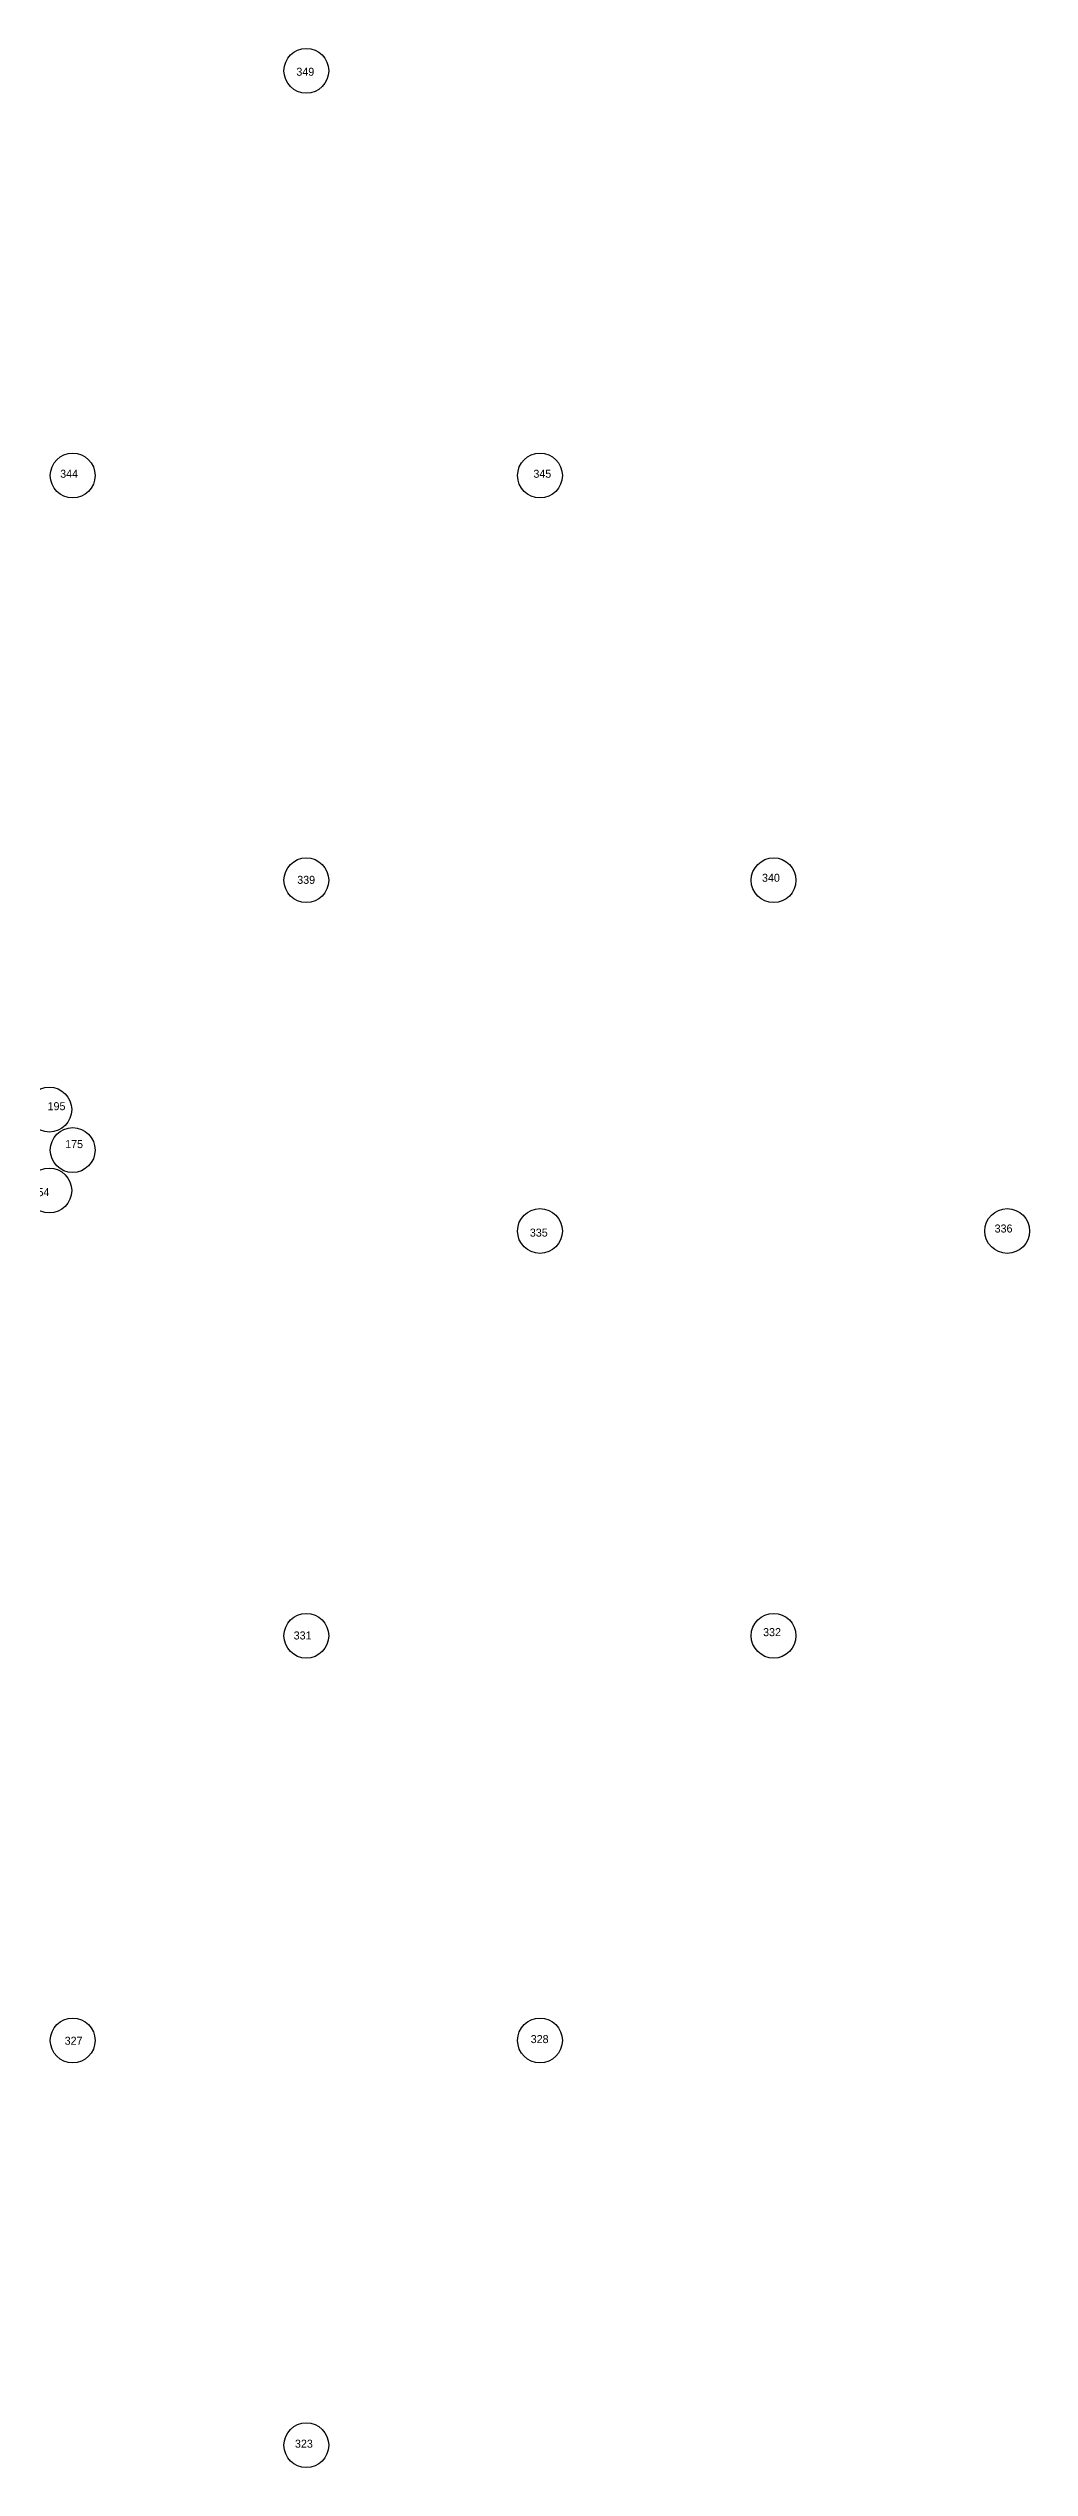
# Model space of a CAD drawing. Header units: millimetres. Extents: x 540537 to 541427, y 6600773 to 6601537.
# Drawn here: x 541120 to 541427, y 6600781 to 6601537 of the extents above; entities that cross this region are included whole.
import ezdxf

# ---------------------------------------------------------------- set-up
doc = ezdxf.new("R2010")
doc.units = ezdxf.units.MM
doc.layers.add('antNumbers', color=7, linetype='Continuous', transparency=0.6)
for name, color, linetype in [('ao_antennas_outriggers', 7, 'Continuous'), ('n_zoneCyan', 4, 'Continuous'), ('n_zoneGreen', 3, 'Continuous')]:
    doc.layers.add(name, color=color, linetype=linetype)

msp = doc.modelspace()

# ---------------------------------------------------------------- linework, layer by layer
at = {"layer": 'ao_antennas_outriggers'}
for centre in [(541200.9, 6601530.14), (541127.9, 6601403.7), (541273.9, 6601403.7), (541200.9, 6601277.26), (541346.9, 6601277.26), (541273.9, 6601167.68), (541419.9, 6601167.68), (541200.9, 6601041.24), (541346.9, 6601041.24), (541127.9, 6600914.8), (541273.9, 6600914.8), (541200.9, 6600788.36)]:
    msp.add_circle(centre, 7, dxfattribs=at)
at = {"layer": 'n_zoneCyan'}
for centre in [(541120.6, 6601205.61), (541127.9, 6601192.97)]:
    msp.add_circle(centre, 7, dxfattribs=at)
at = {"layer": 'n_zoneGreen'}
msp.add_circle((541120.6, 6601180.32), 7, dxfattribs=at)

# ---------------------------------------------------------------- texts
at = {"layer": 'antNumbers', "char_height": 2.5, "width": 16.5308, "attachment_point": 1}
for s, insert in [('{349}', (541197.79, 6601531.09)), ('{344}', (541123.99, 6601405.5)), ('{345}', (541271.85, 6601405.5)), ('{339}', (541198.06, 6601278.64)), ('{340}', (541343.28, 6601279.28)), ('{195}', (541120.05, 6601207.93)), ('{175}', (541125.55, 6601196.08)), ('{154}', (541115.04, 6601181.07)), ('{335}', (541270.75, 6601168.43)), ('{336}', (541415.97, 6601169.71)), ('{331}', (541196.95, 6601042.58)), ('{332}', (541343.62, 6601043.61)), ('{327}', (541125.39, 6600915.97)), ('{328}', (541271.01, 6600916.48)), ('{323}', (541197.35, 6600790.08))]:
    msp.add_mtext(s, dxfattribs=dict(at, insert=insert))

doc.saveas('drawing.dxf')
